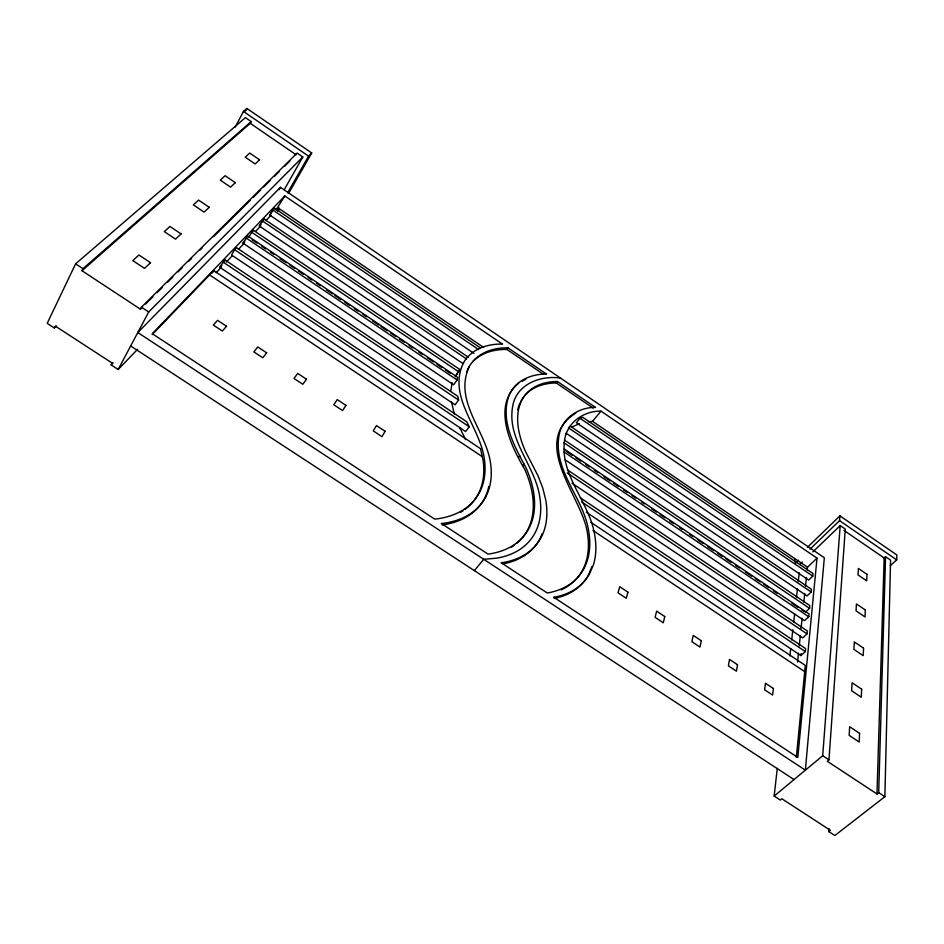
<?xml version="1.0" encoding="UTF-8"?>
<svg xmlns="http://www.w3.org/2000/svg" width="944" height="944" viewBox="0 0 944 944"><rect width="100%" height="100%" fill="white"/><g stroke="black" fill="none" stroke-linecap="round" stroke-linejoin="round"><path stroke-width="1.42" d="M890.216 565.775L896.706 559.863L896.8 554.93L839.936 515.861L807.45 547.296M828.985 828.679L828.797 831.605L834.826 835.534L884.87 796.701L890.57 560.134L885.555 556.7L884.162 557.975L876.976 793.975L827.286 761.265L828.962 759.885L845.269 529.065L840.207 525.596L812.843 551.91M876.976 793.975L878.699 792.63L885.555 556.7M828.797 831.605L830.413 830.342L781.844 798.754L780.263 800.052L774.163 796.075L822.696 755.766L840.207 525.596M810.094 549.078L839.558 520.64L839.936 515.861M817.02 558.128L797.798 757.454L553.609 597.174L555.65 596.927A123.617 73.018 38.9 0 0 589.386 574.176L593.375 565.008A123.617 73.018 38.9 0 0 594.189 532.215C587.923 500.485 559.816 474.82 564.536 440.742C566.483 422.877 583.687 410.699 600.986 411.136L817.02 558.128L807.498 567.214L807.191 570.129M796.323 757.359L805.303 665.426L590.861 522.315M586.436 512.273L800.89 655.561L805.303 651.572L805.598 648.575L580.3 497.783M571.97 483.186L802.707 637.849L807.049 633.872L807.344 630.97L567.427 469.888M565.279 459.87L804.465 620.692L808.748 616.727L809.02 613.919L564.288 449.084M805.315 612.302L809.574 608.349L809.846 605.588L564.477 440.081M811.191 591.994L811.462 589.316L570.176 426.098L568.5 427.892L811.191 591.994L807.002 595.924L566.058 433.202M812.76 576.123L813.02 573.527L582.755 417.319L580.029 418.322L576.395 422.759L808.63 580.041L812.76 576.123L580.029 418.322M800.89 655.561L801.09 653.567M797.562 661.968L798.482 653.224M799.238 645.932L800.311 635.725M801.078 628.444L802.14 618.237M803.828 602.201L804.748 593.457M805.503 586.165L806.424 577.421M774.163 796.075L777.278 768.357M789.892 655.986L790.706 648.693M791.697 639.938L792.842 629.719M793.656 622.426L794.647 613.671M796.453 597.623L797.432 588.867M798.246 581.563L799.238 572.807M794.6 561.881L794.883 559.462M457.097 380.007L457.533 377.199L247.788 235.929L242.962 243.139L453.616 384.786L457.097 380.007L245.924 237.853M450.866 390.627L452.129 382.792M469.321 366.614C453.203 400.775 485.971 430.558 490.55 463.138A125.646 74.458 34.9 0 1 443.503 523.295L441.273 523.436L487.871 554.022L490.019 553.833A124.667 73.939 36.5 0 0 526.079 467.929C514.268 445.993 499.116 419.289 509.689 393.872C516.238 380.113 531.991 373.824 546.541 374.084L508.025 347.876C492.945 347.357 476.484 353.198 468.944 367.098M466.749 371.794L468.165 368.195M459.775 369.47L455.35 376.632L459.775 369.47L253.287 230.194L248.508 237.345M463.528 362.697C447.173 396.704 479.93 426.523 484.39 459.032A125.8 74.517 34.6 0 1 436.824 518.905L434.582 519.047L152.255 333.716L284.805 195.986L502.503 344.123C487.269 343.581 470.431 349.363 463.044 363.629L259.329 226.041L262.267 220.837L264.037 218.996L468.436 357.269M587.994 575.698L588.926 573.563M589.445 572.394L591.994 566.53M142.497 307.107L140.408 309.172L81.975 270.716L250.266 123.334L251.198 121.575L245.428 117.622L75.603 263.836L47.2 323.344L54.351 327.981L56.522 325.999M54.351 327.981L55.271 326.069L112.112 363.051L111.132 364.915L118.177 369.493L137.564 349.339M81.975 270.716L82.954 268.686L251.198 121.575M235.245 127.051L243.434 111.439L246.927 108.466L311.697 152.963L288.687 193.26M140.408 309.172L141.447 307.189L297.1 153.058L302.8 156.975L284.262 189.638M245.57 111.062L246.927 108.466M118.177 369.493L148.704 311.968L302.8 156.975M212.471 272.887L213.722 270.621L480.52 448.671L483.127 460.637A125.67 74.6 34.6 0 1 465.062 509.347M219.822 267.317L224.814 259.848L466.784 421.815L469.227 426.759L465.604 431.538L219.822 267.317L221.805 265.24M223.61 262.007L224.814 259.848M234.572 249.688L231.587 255.022L455.055 404.823L458.595 400.032L457.828 396.303L236.496 247.682L234.572 249.688L458.595 400.032M252.107 232.295L253.287 230.194M279.07 189.697L280.415 187.325L824.336 557.751L805.374 770.151L137.8 332.536L280.415 187.325M262.279 222.123L264.037 218.996M473.959 353.375L269.807 215.102L272.733 209.946L274.444 208.176L480.39 347.888M274.444 208.176L269.807 215.102M276.002 210.005L284.805 195.986M277.583 210.465L279.023 207.94M287.66 192.777L308.558 156.138L311.697 152.963M472.861 361.623C481.652 352.584 494.597 349.186 506.881 349.422L508.025 347.876M520.545 401.943A111.085 58.917 40.6 0 1 554.588 382.981L556.299 383.028L557.479 381.529L595.57 407.442C578.259 406.97 560.889 418.971 558.813 436.883C553.904 470.879 582.011 496.52 588.159 528.192A123.711 73.125 38.6 0 1 549.137 592.655L547.083 592.891L501.087 562.695L503.223 562.506A124.419 73.774 37 0 0 545.715 499.907L542.765 488.06L538.115 475.977L525.678 451.857A111.18 58.847 40.6 0 1 555.768 381.482L557.479 381.529M518.622 457.392L519.884 455.834M522.823 465.616L524.085 464.059M588.324 421.744L592.537 421.331L600.986 411.136M474.325 570.613L483.741 559.308L496.627 558.175A124.549 73.856 36.8 0 0 539.614 495.848C534.469 464.637 506.385 439.125 512.769 405.826C516.569 384.102 540.794 375.087 560.512 378.084M277.737 211.314L279.341 209.627M216.105 272.686L221.179 267.376M226.265 262.066L232.354 255.694M238.443 249.322L244.531 242.95M255.694 231.256L260.768 225.946M265.842 220.636L270.916 215.326M242.962 243.139L244.815 241.204M259.329 226.041L261.099 224.2M152.22 334.589L213.722 270.621M111.132 364.915L113.186 362.803M145.636 303.992L152.94 296.746M157.129 292.593L162.356 287.413M167.572 282.232L172.799 277.052M178.027 271.872L182.204 267.73M188.481 261.512L191.608 258.408M199.975 250.113L202.063 248.036M213.556 236.649L250.136 200.376M253.275 197.272L260.591 190.015M263.73 186.912L269.996 180.693M274.173 176.54L279.4 171.36M284.628 166.179L289.855 160.999M795.367 563.297L798.518 560.252M800.217 564.052L802.317 562.034M518.657 383.217C491.529 405.708 510.574 445.379 524.805 469.498A124.537 74.021 36.5 0 1 516.687 543.402M571.769 427.148L579.321 423.726M575.734 413.094C530.351 442.24 579.651 494.278 586.814 529.714A123.581 73.195 38.6 0 1 561.22 589.882M522.221 381.223L525.796 379.228M130.661 345.976L794.034 779.579M75.603 263.836L82.954 268.686M141.447 307.189L148.704 311.968M822.696 755.766L828.962 759.885M878.699 792.63L884.87 796.701M209.603 274.905L482.29 456.684M592.95 530.469L804.689 671.621M222.819 261.925L469.227 426.759M581.728 502.007L805.303 651.572M567.226 472.932L807.049 633.872M251.47 232.094L458.808 371.877M563.792 442.653L809.574 608.349M252.154 239.811L257.028 243.08M261.889 246.36L265.535 248.827M270.409 252.095L274.055 254.561M280.144 258.656L286.221 262.751M289.879 265.205L294.74 268.485M298.387 270.94L303.26 274.22M308.122 277.501L311.78 279.955M316.641 283.235L320.287 285.69M326.376 289.784L332.465 293.879M334.896 295.519L340.973 299.626M344.631 302.08L349.492 305.36M354.366 308.629L358.012 311.095M362.874 314.364L366.532 316.83M372.609 320.925L378.697 325.019M381.128 326.659L387.217 330.754M390.863 333.208L395.725 336.489M399.383 338.943L404.244 342.224M409.118 345.504L412.764 347.958M418.853 352.053L422.499 354.519M427.361 357.788L433.449 361.894M437.096 364.349L441.969 367.629M445.615 370.083L450.477 373.364M566.188 451.267L572.288 455.386M575.946 457.84L580.82 461.132M585.705 464.413L589.363 466.879M594.248 470.171L597.906 472.637M604.007 476.744L610.107 480.85M613.765 483.316L618.65 486.597M623.524 489.889L627.182 492.355M632.067 495.635L635.725 498.102M641.826 502.208L644.268 503.86M651.584 508.781L656.469 512.073M660.127 514.539L665.013 517.819M669.886 521.112L673.556 523.578M679.645 527.684L682.087 529.324M689.415 534.257L693.073 536.723M697.946 540.003L702.832 543.296M707.717 546.576L713.817 550.682M717.475 553.149L722.349 556.441M726.019 558.907L730.892 562.187M735.777 565.48L739.435 567.934M745.536 572.052L751.636 576.159M755.294 578.625L760.18 581.905M763.838 584.371L768.711 587.652M773.596 590.944L777.254 593.41M791.898 603.263L797.999 607.37M801.657 609.836L804.099 611.488M564.134 452.058L808.748 616.727M262.267 220.837L466.466 358.909M278.032 207.881L483.611 347.404M592.537 421.331L807.498 567.214M272.733 209.946L478.584 349.528M506.881 349.422L542.965 373.954M556.299 383.028L593.174 408.103M243.434 111.439L308.558 156.138M839.558 520.64L896.706 559.863M250.266 123.334L296.121 154.781M843.901 530.375L884.162 557.975M459.657 427.479L465.545 439.503M454.288 413.991L451.468 401.849M587.274 576.914A123.499 73.101 38.9 0 1 554.246 598.496M517.666 409.838A111.085 58.917 40.6 0 1 519.955 403.171M542.245 533.572A124.301 73.844 37 0 1 503.199 563.863M488.78 486.42A125.517 74.529 34.9 0 1 442.205 524.958M514.657 544.995A124.537 74.021 36.5 0 1 511.412 547.213M462.89 510.869A125.67 74.6 34.6 0 1 460.613 512.297M859.595 733.358L859.193 742.019L849.175 735.376L849.647 726.75L859.595 733.358M861.66 689.179L861.282 697.215L851.63 690.772L852.078 682.772L861.66 689.179M863.559 648.162L863.217 655.632L853.919 649.378L854.332 641.944L863.559 648.162M865.341 609.977L865.023 616.939L856.043 610.862L856.42 603.936L865.341 609.977M867.005 574.341L866.698 580.831L858.025 574.931L858.379 568.453L867.005 574.341M773.407 688.495L772.593 695.079L764.616 689.793L765.466 683.244L773.407 688.495M737.476 664.706L736.462 671.172L728.414 665.85L729.476 659.408L737.476 664.706M701.262 640.716L700.035 647.065L691.917 641.696L693.203 635.371L701.262 640.716M664.753 616.526L663.302 622.769L655.124 617.352L656.623 611.146L664.753 616.526M627.937 592.148L626.273 598.272L618.025 592.808L619.748 586.72L627.937 592.148M385.128 431.314L381.954 436.635L373.258 430.877L376.479 425.579L385.128 431.314M345.976 405.377L342.566 410.569L333.787 404.764L337.256 399.607L345.976 405.377M306.505 379.228L302.823 384.291L293.973 378.438L297.702 373.411L306.505 379.228M266.68 352.855L262.751 357.776L253.83 351.876L257.818 346.979L266.68 352.855M226.525 326.258L222.336 331.037L213.332 325.078L217.58 320.335L226.525 326.258M150.533 262.703L144.526 268.367L132.797 260.603L138.91 254.986L150.533 262.703M181.059 233.888L175.525 239.115L164.303 231.622L169.932 226.454L181.059 233.888M209.238 207.291L204.116 212.129L193.367 204.895L198.57 200.104L209.238 207.291M235.339 182.664L230.584 187.148L220.271 180.151L225.097 175.714L235.339 182.664M259.565 159.796L255.163 163.961L245.239 157.188L249.723 153.07L259.565 159.796"/></g></svg>
